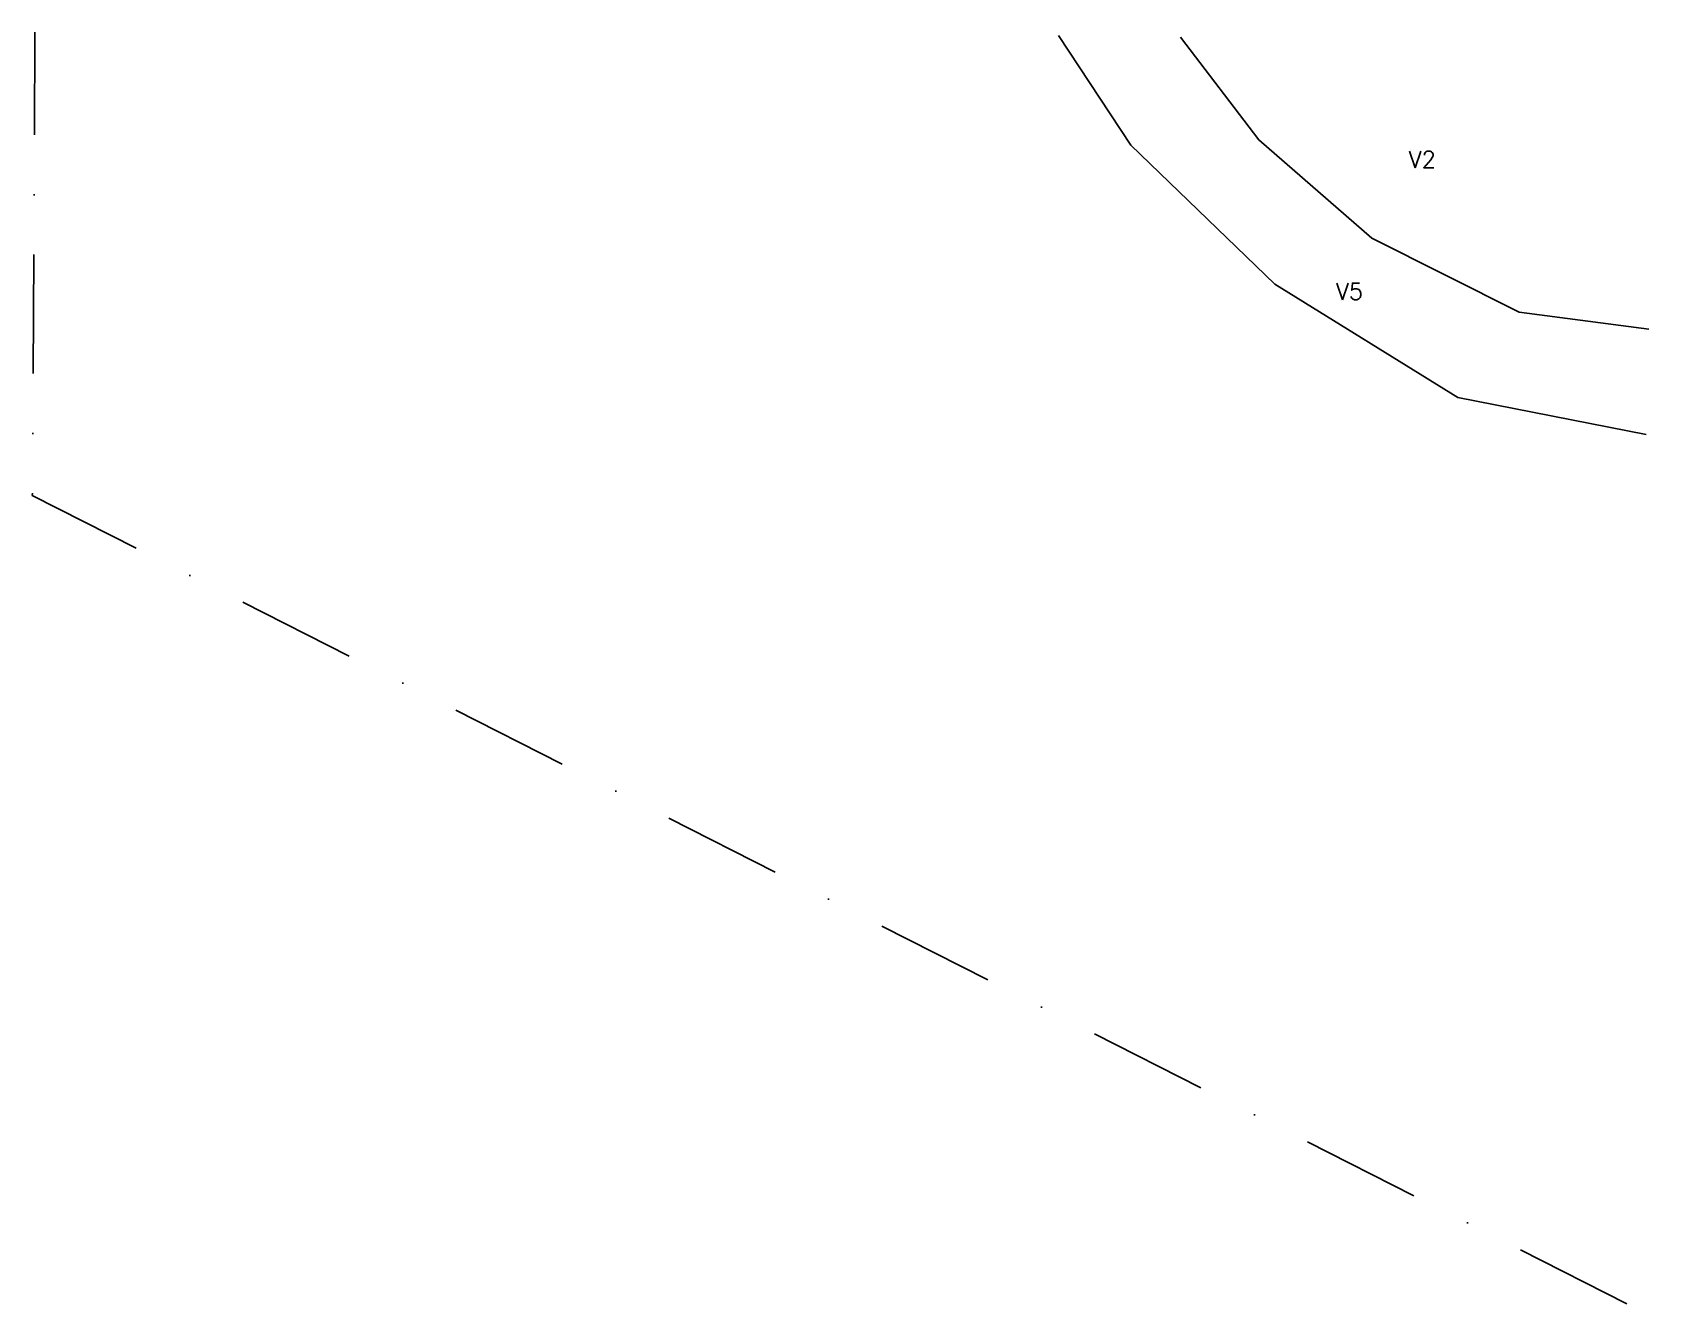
# Model space of a CAD drawing. Extents: x -1500 to -1161, y -1556 to -1289.
import ezdxf

# ---------------------------------------------------------------- set-up
doc = ezdxf.new("R2010")
doc.units = 0
doc.header["$LTSCALE"] = 25
doc.header["$MEASUREMENT"] = 0
doc.linetypes.add('STRICHPUNKTX2', pattern=[2, 1, -0.5, 0, -0.5])
for name, color, linetype in [('BEFUND', 1, 'CONTINUOUS'), ('BEFUNDSCHRAFF', 1, 'CONTINUOUS'), ('GRABUNGSGRENZE', 3, 'STRICHPUNKTX2')]:
    doc.layers.add(name, color=color, linetype=linetype)
doc.styles.get("Standard").update_dxf_attribs({"font": 'txt.shx'})

msp = doc.modelspace()

# ---------------------------------------------------------------- linework, layer by layer
at = {"layer": 'BEFUND'}
for points in [[(-1161.42, -1373.35), (-1200.92, -1365.6), (-1239.35, -1341.81), (-1269.58, -1312.63), (-1284.79, -1289.61)], [(-1160.9, -1351.21), (-1188.09, -1347.64), (-1219.03, -1332.15), (-1242.75, -1311.52), (-1259.19, -1289.93)]]:
    msp.add_lwpolyline(points, dxfattribs=at)
at = {"layer": 'GRABUNGSGRENZE', "flags": 128}
msp.add_lwpolyline([(-1165.51, -1555.82), (-1500.13, -1386.16), (-1499.58, -1288.92)], dxfattribs=at)

# ---------------------------------------------------------------- texts
at = {"layer": 'BEFUNDSCHRAFF'}
for s, p in [('V2', (-1211.26, -1317.35)), ('V5', (-1226.53, -1345.07))]:
    msp.add_text(s, height=3.5, dxfattribs=at).set_placement(p)

doc.saveas('drawing.dxf')
